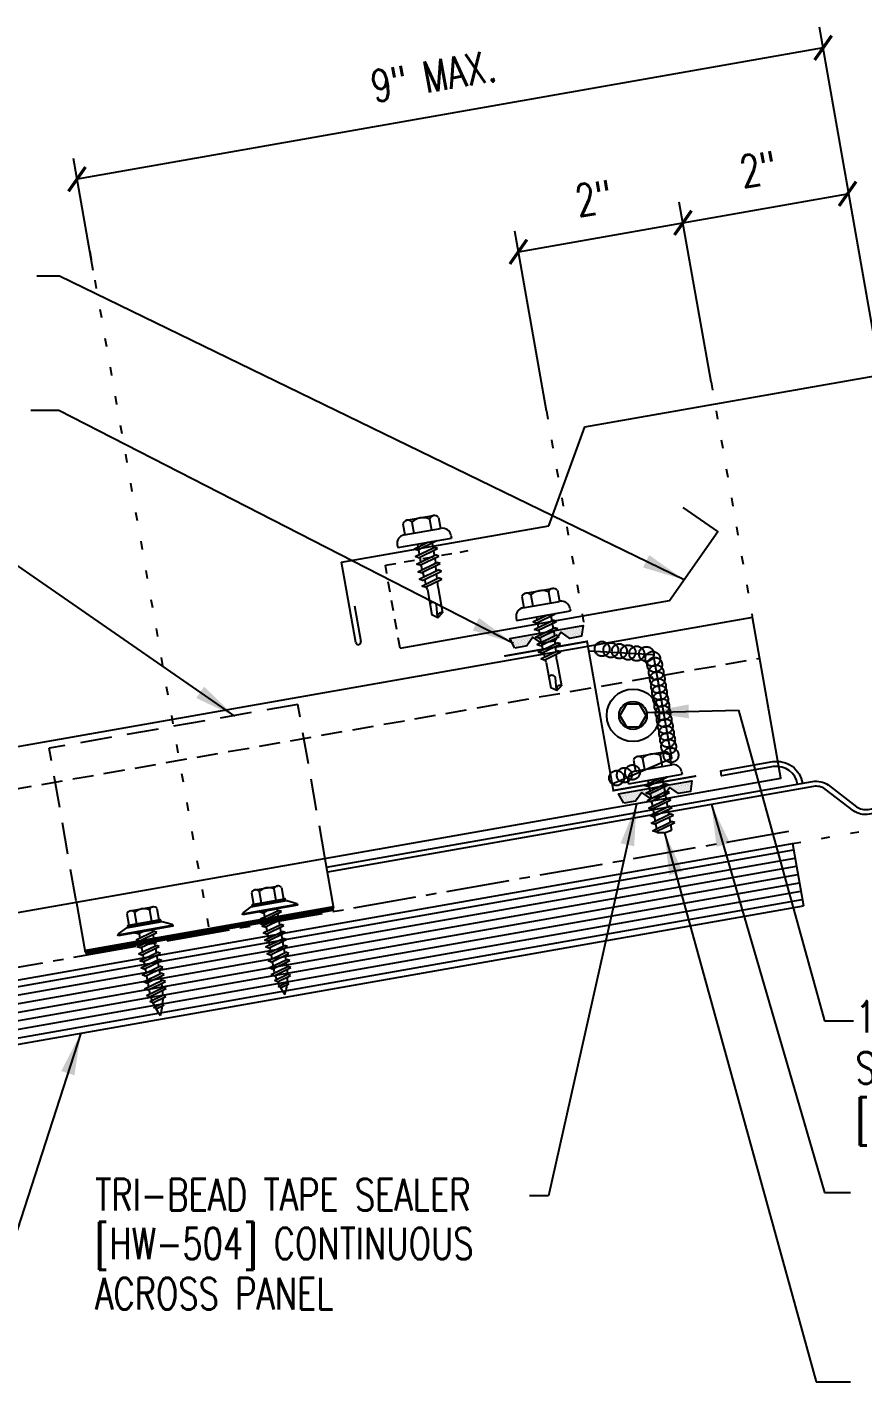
# Model space of a CAD drawing. Header units: inches. Extents: x -2 to 189, y 14 to 99.
# Drawn here: x 9.2 to 19.13, y 16.64 to 32.73 of the extents above; entities that cross this region are included whole.
import ezdxf

# ---------------------------------------------------------------- set-up
doc = ezdxf.new("R2010")
doc.units = ezdxf.units.IN
doc.header["$MEASUREMENT"] = 0
for name, pattern in [('CENTER2', [1.125, 0.75, -0.125, 0.125, -0.125]), ('DASH2', [0.1875, 0.125, -0.0625]), ('DOT', [0.25, 0, -0.25]), ('HIDDEN2', [0.1875, 0.125, -0.0625])]:
    doc.linetypes.add(name, pattern=pattern)
for name, color, linetype in [('BARRIER', 253, 'CENTER2'), ('clip', 5, 'Continuous'), ('CLO', 3, 'Continuous'), ('DIM', 2, 'Continuous'), ('FASTENER', 9, 'Continuous'), ('PANEL', 11, 'Continuous'), ('SEALANT', 253, 'CENTER2'), ('STLA', 12, 'Continuous'), ('TAPE', 8, 'Continuous'), ('TEXT', 2, 'Continuous'), ('TRIM', 6, 'Continuous'), ('wood', 3, 'Continuous')]:
    doc.layers.add(name, color=color, linetype=linetype)
doc.styles.add('TEXT', font='SIMPLEX', dxfattribs={"width": 0.75, "height": 6})
doc.styles.add('TEXT1', font='ROMANS.shx', dxfattribs={"width": 0.75, "height": 0.375})
doc.dimstyles.new('DETAIL$7', dxfattribs={"dimscale": 4, "dimtxt": 6, "dimasz": 0.125, "dimexe": 0.0625, "dimexo": 0.125, "dimgap": 0.0625, "dimtad": 1, "dimdec": 5, "dimzin": 3, "dimdsep": 46, "dimlunit": 4, "dimtxsty": 'TEXT', "dimblk": 'ARCHTICK', "dimcen": 0.0625, "dimclrd": 7, "dimclre": 7, "dimclrt": 2, "dimadec": 0, "dimazin": 0, "dimtfac": 0.666667, "dimtdec": 5, "dimtmove": 0, "dimatfit": 3, "dimfxl": 0, "dimfrac": 2, "dimtolj": 1, "dimtzin": 3, "dimarcsym": 0})

# ---------------------------------------------------------------- blocks, each defined once
blk = doc.blocks.new('*X9')
at = {"color": 0}
for p, q in [((-0.434, 0.135), (-0.434, 0.135)), ((-0.434, 0.123), (-0.434, 0.123)), ((-0.422, 0.141), (-0.422, 0.141)), ((-0.422, 0.129), (-0.422, 0.129)), ((-0.422, 0.117), (-0.422, 0.117)), ((-0.422, 0.105), (-0.422, 0.105)), ((-0.422, 0.094), (-0.422, 0.094)), ((-0.422, 0.082), (-0.422, 0.082)), ((-0.41, 0.135), (-0.41, 0.135)), ((-0.41, 0.123), (-0.41, 0.123)), ((-0.41, 0.111), (-0.41, 0.111)), ((-0.41, 0.1), (-0.41, 0.1)), ((-0.41, 0.088), (-0.41, 0.088)), ((-0.41, 0.076), (-0.41, 0.076)), ((-0.41, 0.064), (-0.41, 0.064)), ((-0.41, 0.053), (-0.41, 0.053)), ((-0.41, 0.041), (-0.41, 0.041)), ((-0.398, 0.141), (-0.398, 0.141)), ((-0.398, 0.129), (-0.398, 0.129)), ((-0.398, 0.117), (-0.398, 0.117)), ((-0.398, 0.105), (-0.398, 0.105)), ((-0.398, 0.094), (-0.398, 0.094)), ((-0.398, 0.082), (-0.398, 0.082)), ((-0.398, 0.07), (-0.398, 0.07)), ((-0.398, 0.059), (-0.398, 0.059)), ((-0.398, 0.047), (-0.398, 0.047)), ((-0.398, 0.035), (-0.398, 0.035)), ((-0.398, 0.023), (-0.398, 0.023)), ((-0.387, 0.135), (-0.387, 0.135)), ((-0.387, 0.123), (-0.387, 0.123)), ((-0.387, 0.111), (-0.387, 0.111)), ((-0.387, 0.1), (-0.387, 0.1)), ((-0.387, 0.088), (-0.387, 0.088)), ((-0.387, 0.076), (-0.387, 0.076)), ((-0.387, 0.064), (-0.387, 0.064)), ((-0.387, 0.053), (-0.387, 0.053)), ((-0.387, 0.041), (-0.387, 0.041)), ((-0.387, 0.029), (-0.387, 0.029)), ((-0.375, 0.141), (-0.375, 0.141)), ((-0.375, 0.129), (-0.375, 0.129)), ((-0.375, 0.117), (-0.375, 0.117)), ((-0.375, 0.105), (-0.375, 0.105)), ((-0.375, 0.094), (-0.375, 0.094)), ((-0.375, 0.082), (-0.375, 0.082)), ((-0.375, 0.07), (-0.375, 0.07)), ((-0.375, 0.059), (-0.375, 0.059)), ((-0.375, 0.047), (-0.375, 0.047)), ((-0.375, 0.035), (-0.375, 0.035)), ((-0.375, 0.023), (-0.375, 0.023)), ((-0.363, 0.135), (-0.363, 0.135)), ((-0.363, 0.123), (-0.363, 0.123)), ((-0.363, 0.111), (-0.363, 0.111)), ((-0.363, 0.1), (-0.363, 0.1)), ((-0.363, 0.088), (-0.363, 0.088)), ((-0.363, 0.076), (-0.363, 0.076)), ((-0.363, 0.064), (-0.363, 0.064)), ((-0.363, 0.053), (-0.363, 0.053)), ((-0.363, 0.041), (-0.363, 0.041)), ((-0.363, 0.029), (-0.363, 0.029)), ((-0.352, 0.141), (-0.352, 0.141)), ((-0.352, 0.129), (-0.352, 0.129)), ((-0.352, 0.117), (-0.352, 0.117)), ((-0.352, 0.105), (-0.352, 0.105)), ((-0.352, 0.094), (-0.352, 0.094)), ((-0.352, 0.082), (-0.352, 0.082)), ((-0.352, 0.07), (-0.352, 0.07)), ((-0.352, 0.059), (-0.352, 0.059)), ((-0.352, 0.047), (-0.352, 0.047)), ((-0.352, 0.035), (-0.352, 0.035)), ((-0.352, 0.023), (-0.352, 0.023)), ((-0.34, 0.135), (-0.34, 0.135)), ((-0.34, 0.123), (-0.34, 0.123)), ((-0.34, 0.111), (-0.34, 0.111)), ((-0.34, 0.1), (-0.34, 0.1)), ((-0.34, 0.088), (-0.34, 0.088)), ((-0.34, 0.076), (-0.34, 0.076)), ((-0.34, 0.064), (-0.34, 0.064)), ((-0.34, 0.053), (-0.34, 0.053)), ((-0.34, 0.041), (-0.34, 0.041)), ((-0.34, 0.029), (-0.34, 0.029)), ((-0.328, 0.141), (-0.328, 0.141)), ((-0.328, 0.129), (-0.328, 0.129)), ((-0.328, 0.117), (-0.328, 0.117)), ((-0.328, 0.105), (-0.328, 0.105)), ((-0.328, 0.094), (-0.328, 0.094)), ((-0.328, 0.082), (-0.328, 0.082)), ((-0.328, 0.07), (-0.328, 0.07)), ((-0.328, 0.059), (-0.328, 0.059)), ((-0.328, 0.047), (-0.328, 0.047)), ((-0.328, 0.035), (-0.328, 0.035)), ((-0.328, 0.023), (-0.328, 0.023)), ((-0.316, 0.135), (-0.316, 0.135)), ((-0.316, 0.123), (-0.316, 0.123)), ((-0.316, 0.111), (-0.316, 0.111)), ((-0.316, 0.1), (-0.316, 0.1)), ((-0.316, 0.088), (-0.316, 0.088)), ((-0.316, 0.076), (-0.316, 0.076)), ((-0.316, 0.064), (-0.316, 0.064)), ((-0.316, 0.053), (-0.316, 0.053)), ((-0.316, 0.041), (-0.316, 0.041)), ((-0.316, 0.029), (-0.316, 0.029)), ((-0.305, 0.141), (-0.305, 0.141)), ((-0.305, 0.129), (-0.305, 0.129)), ((-0.305, 0.117), (-0.305, 0.117)), ((-0.305, 0.105), (-0.305, 0.105)), ((-0.305, 0.094), (-0.305, 0.094)), ((-0.305, 0.082), (-0.305, 0.082)), ((-0.305, 0.07), (-0.305, 0.07)), ((-0.305, 0.059), (-0.305, 0.059)), ((-0.305, 0.047), (-0.305, 0.047)), ((-0.305, 0.035), (-0.305, 0.035)), ((-0.305, 0.023), (-0.305, 0.023)), ((-0.293, 0.135), (-0.293, 0.135)), ((-0.293, 0.123), (-0.293, 0.123)), ((-0.293, 0.111), (-0.293, 0.111)), ((-0.293, 0.1), (-0.293, 0.1)), ((-0.293, 0.088), (-0.293, 0.088)), ((-0.293, 0.076), (-0.293, 0.076)), ((-0.293, 0.064), (-0.293, 0.064)), ((-0.293, 0.053), (-0.293, 0.053)), ((-0.293, 0.041), (-0.293, 0.041)), ((-0.293, 0.029), (-0.293, 0.029)), ((-0.281, 0.141), (-0.281, 0.141)), ((-0.281, 0.129), (-0.281, 0.129)), ((-0.281, 0.117), (-0.281, 0.117)), ((-0.281, 0.105), (-0.281, 0.105)), ((-0.281, 0.094), (-0.281, 0.094)), ((-0.281, 0.082), (-0.281, 0.082)), ((-0.281, 0.07), (-0.281, 0.07)), ((-0.281, 0.059), (-0.281, 0.059)), ((-0.281, 0.047), (-0.281, 0.047)), ((-0.281, 0.035), (-0.281, 0.035)), ((-0.281, 0.023), (-0.281, 0.023)), ((-0.27, 0.135), (-0.27, 0.135)), ((-0.27, 0.123), (-0.27, 0.123)), ((-0.27, 0.111), (-0.27, 0.111)), ((-0.27, 0.1), (-0.27, 0.1)), ((-0.27, 0.088), (-0.27, 0.088)), ((-0.27, 0.076), (-0.27, 0.076)), ((-0.27, 0.064), (-0.27, 0.064)), ((-0.27, 0.053), (-0.27, 0.053)), ((-0.27, 0.041), (-0.27, 0.041)), ((-0.27, 0.029), (-0.27, 0.029)), ((-0.258, 0.141), (-0.258, 0.141)), ((-0.258, 0.129), (-0.258, 0.129)), ((-0.258, 0.117), (-0.258, 0.117)), ((-0.258, 0.105), (-0.258, 0.105)), ((-0.258, 0.094), (-0.258, 0.094)), ((-0.258, 0.082), (-0.258, 0.082)), ((-0.258, 0.07), (-0.258, 0.07)), ((-0.258, 0.059), (-0.258, 0.059)), ((-0.258, 0.047), (-0.258, 0.047)), ((-0.258, 0.035), (-0.258, 0.035)), ((-0.258, 0.023), (-0.258, 0.023)), ((-0.246, 0.135), (-0.246, 0.135)), ((-0.246, 0.123), (-0.246, 0.123)), ((-0.246, 0.111), (-0.246, 0.111)), ((-0.246, 0.1), (-0.246, 0.1)), ((-0.246, 0.088), (-0.246, 0.088)), ((-0.246, 0.076), (-0.246, 0.076)), ((-0.246, 0.064), (-0.246, 0.064)), ((-0.246, 0.053), (-0.246, 0.053)), ((-0.246, 0.041), (-0.246, 0.041)), ((-0.234, 0.141), (-0.234, 0.141)), ((-0.234, 0.129), (-0.234, 0.129)), ((-0.234, 0.117), (-0.234, 0.117)), ((-0.234, 0.105), (-0.234, 0.105)), ((-0.234, 0.094), (-0.234, 0.094)), ((-0.234, 0.082), (-0.234, 0.082)), ((-0.234, 0.07), (-0.234, 0.07)), ((-0.234, 0.059), (-0.234, 0.059)), ((-0.234, 0.047), (-0.234, 0.047)), ((-0.223, 0.135), (-0.223, 0.135)), ((-0.223, 0.123), (-0.223, 0.123)), ((-0.223, 0.111), (-0.223, 0.111)), ((-0.223, 0.1), (-0.223, 0.1)), ((-0.223, 0.088), (-0.223, 0.088)), ((-0.223, 0.076), (-0.223, 0.076)), ((-0.223, 0.064), (-0.223, 0.064)), ((-0.211, 0.141), (-0.211, 0.141)), ((-0.211, 0.129), (-0.211, 0.129)), ((-0.211, 0.117), (-0.211, 0.117)), ((-0.211, 0.105), (-0.211, 0.105)), ((-0.211, 0.094), (-0.211, 0.094)), ((-0.211, 0.082), (-0.211, 0.082)), ((-0.211, 0.07), (-0.211, 0.07)), ((-0.199, 0.135), (-0.199, 0.135)), ((-0.199, 0.123), (-0.199, 0.123)), ((-0.199, 0.111), (-0.199, 0.111)), ((-0.199, 0.1), (-0.199, 0.1)), ((-0.199, 0.088), (-0.199, 0.088)), ((-0.188, 0.141), (-0.188, 0.141)), ((-0.188, 0.129), (-0.188, 0.129)), ((-0.188, 0.117), (-0.188, 0.117)), ((-0.188, 0.105), (-0.188, 0.105)), ((-0.188, 0.094), (-0.188, 0.094)), ((-0.176, 0.135), (-0.176, 0.135)), ((-0.176, 0.123), (-0.176, 0.123)), ((-0.176, 0.111), (-0.176, 0.111)), ((-0.164, 0.141), (-0.164, 0.141)), ((-0.164, 0.129), (-0.164, 0.129)), ((-0.164, 0.117), (-0.164, 0.117)), ((-0.164, 0.105), (-0.164, 0.105)), ((-0.152, 0.135), (-0.152, 0.135)), ((-0.152, 0.123), (-0.152, 0.123)), ((-0.152, 0.111), (-0.152, 0.111)), ((-0.152, 0.1), (-0.152, 0.1)), ((-0.141, 0.141), (-0.141, 0.141)), ((-0.141, 0.129), (-0.141, 0.129)), ((-0.141, 0.117), (-0.141, 0.117)), ((-0.141, 0.105), (-0.141, 0.105)), ((-0.141, 0.094), (-0.141, 0.094)), ((-0.141, 0.082), (-0.141, 0.082)), ((-0.129, 0.135), (-0.129, 0.135)), ((-0.129, 0.123), (-0.129, 0.123)), ((-0.129, 0.111), (-0.129, 0.111)), ((-0.129, 0.1), (-0.129, 0.1)), ((-0.129, 0.088), (-0.129, 0.088)), ((-0.129, 0.076), (-0.129, 0.076)), ((-0.117, 0.141), (-0.117, 0.141)), ((-0.117, 0.129), (-0.117, 0.129)), ((-0.117, 0.117), (-0.117, 0.117)), ((-0.117, 0.105), (-0.117, 0.105)), ((-0.117, 0.094), (-0.117, 0.094)), ((-0.117, 0.082), (-0.117, 0.082)), ((-0.117, 0.07), (-0.117, 0.07)), ((-0.117, 0.059), (-0.117, 0.059)), ((-0.105, 0.135), (-0.105, 0.135)), ((-0.105, 0.123), (-0.105, 0.123)), ((-0.105, 0.111), (-0.105, 0.111)), ((-0.105, 0.1), (-0.105, 0.1)), ((-0.105, 0.088), (-0.105, 0.088)), ((-0.105, 0.076), (-0.105, 0.076)), ((-0.105, 0.064), (-0.105, 0.064)), ((-0.105, 0.053), (-0.105, 0.053)), ((-0.094, 0.141), (-0.094, 0.141)), ((-0.094, 0.129), (-0.094, 0.129)), ((-0.094, 0.117), (-0.094, 0.117)), ((-0.094, 0.105), (-0.094, 0.105)), ((-0.094, 0.094), (-0.094, 0.094)), ((-0.094, 0.082), (-0.094, 0.082)), ((-0.094, 0.07), (-0.094, 0.07)), ((-0.094, 0.059), (-0.094, 0.059)), ((-0.094, 0.047), (-0.094, 0.047)), ((-0.094, 0.035), (-0.094, 0.035)), ((-0.082, 0.135), (-0.082, 0.135)), ((-0.082, 0.123), (-0.082, 0.123)), ((-0.082, 0.111), (-0.082, 0.111)), ((-0.082, 0.1), (-0.082, 0.1)), ((-0.082, 0.088), (-0.082, 0.088)), ((-0.082, 0.076), (-0.082, 0.076)), ((-0.082, 0.064), (-0.082, 0.064)), ((-0.082, 0.053), (-0.082, 0.053)), ((-0.082, 0.041), (-0.082, 0.041)), ((-0.082, 0.029), (-0.082, 0.029)), ((-0.07, 0.141), (-0.07, 0.141)), ((-0.07, 0.129), (-0.07, 0.129)), ((-0.07, 0.117), (-0.07, 0.117)), ((-0.07, 0.105), (-0.07, 0.105)), ((-0.07, 0.094), (-0.07, 0.094)), ((-0.07, 0.082), (-0.07, 0.082)), ((-0.07, 0.07), (-0.07, 0.07)), ((-0.07, 0.059), (-0.07, 0.059)), ((-0.07, 0.047), (-0.07, 0.047)), ((-0.07, 0.035), (-0.07, 0.035)), ((-0.07, 0.023), (-0.07, 0.023)), ((-0.059, 0.135), (-0.059, 0.135)), ((-0.059, 0.123), (-0.059, 0.123)), ((-0.059, 0.111), (-0.059, 0.111)), ((-0.059, 0.1), (-0.059, 0.1)), ((-0.059, 0.088), (-0.059, 0.088)), ((-0.059, 0.076), (-0.059, 0.076)), ((-0.059, 0.064), (-0.059, 0.064)), ((-0.059, 0.053), (-0.059, 0.053)), ((-0.059, 0.041), (-0.059, 0.041)), ((-0.059, 0.029), (-0.059, 0.029)), ((-0.047, 0.141), (-0.047, 0.141)), ((-0.047, 0.129), (-0.047, 0.129)), ((-0.047, 0.117), (-0.047, 0.117)), ((-0.047, 0.105), (-0.047, 0.105)), ((-0.047, 0.094), (-0.047, 0.094)), ((-0.047, 0.082), (-0.047, 0.082)), ((-0.047, 0.07), (-0.047, 0.07)), ((-0.047, 0.059), (-0.047, 0.059)), ((-0.047, 0.047), (-0.047, 0.047)), ((-0.047, 0.035), (-0.047, 0.035)), ((-0.047, 0.023), (-0.047, 0.023)), ((-0.035, 0.135), (-0.035, 0.135)), ((-0.035, 0.123), (-0.035, 0.123)), ((-0.035, 0.111), (-0.035, 0.111)), ((-0.035, 0.1), (-0.035, 0.1)), ((-0.035, 0.088), (-0.035, 0.088)), ((-0.035, 0.076), (-0.035, 0.076)), ((-0.035, 0.064), (-0.035, 0.064)), ((-0.035, 0.053), (-0.035, 0.053)), ((-0.035, 0.041), (-0.035, 0.041)), ((-0.035, 0.029), (-0.035, 0.029)), ((-0.023, 0.141), (-0.023, 0.141)), ((-0.023, 0.129), (-0.023, 0.129)), ((-0.023, 0.117), (-0.023, 0.117)), ((-0.023, 0.105), (-0.023, 0.105)), ((-0.023, 0.094), (-0.023, 0.094)), ((-0.023, 0.082), (-0.023, 0.082)), ((-0.023, 0.07), (-0.023, 0.07)), ((-0.023, 0.059), (-0.023, 0.059)), ((-0.023, 0.047), (-0.023, 0.047)), ((-0.023, 0.035), (-0.023, 0.035)), ((-0.023, 0.023), (-0.023, 0.023)), ((-0.012, 0.135), (-0.012, 0.135)), ((-0.012, 0.123), (-0.012, 0.123)), ((-0.012, 0.111), (-0.012, 0.111)), ((-0.012, 0.1), (-0.012, 0.1)), ((-0.012, 0.088), (-0.012, 0.088)), ((-0.012, 0.076), (-0.012, 0.076)), ((-0.012, 0.064), (-0.012, 0.064)), ((-0.012, 0.053), (-0.012, 0.053)), ((-0.012, 0.041), (-0.012, 0.041)), ((-0.012, 0.029), (-0.012, 0.029)), ((0, 0.141), (0, 0.141)), ((0, 0.129), (0, 0.129)), ((0, 0.117), (0, 0.117)), ((0, 0.105), (0, 0.105)), ((0, 0.094), (0, 0.094)), ((0, 0.082), (0, 0.082)), ((0, 0.07), (0, 0.07)), ((0, 0.059), (0, 0.059)), ((0, 0.047), (0, 0.047)), ((0, 0.035), (0, 0.035)), ((0, 0.023), (0, 0.023)), ((0.012, 0.135), (0.012, 0.135)), ((0.012, 0.123), (0.012, 0.123)), ((0.012, 0.111), (0.012, 0.111)), ((0.012, 0.1), (0.012, 0.1)), ((0.012, 0.088), (0.012, 0.088)), ((0.012, 0.076), (0.012, 0.076)), ((0.012, 0.064), (0.012, 0.064)), ((0.012, 0.053), (0.012, 0.053)), ((0.012, 0.041), (0.012, 0.041)), ((0.012, 0.029), (0.012, 0.029)), ((0.023, 0.141), (0.023, 0.141)), ((0.023, 0.129), (0.023, 0.129)), ((0.023, 0.117), (0.023, 0.117)), ((0.023, 0.105), (0.023, 0.105)), ((0.023, 0.094), (0.023, 0.094)), ((0.023, 0.082), (0.023, 0.082)), ((0.023, 0.07), (0.023, 0.07)), ((0.023, 0.059), (0.023, 0.059)), ((0.023, 0.047), (0.023, 0.047)), ((0.023, 0.035), (0.023, 0.035)), ((0.023, 0.023), (0.023, 0.023)), ((0.035, 0.135), (0.035, 0.135)), ((0.035, 0.123), (0.035, 0.123)), ((0.035, 0.111), (0.035, 0.111)), ((0.035, 0.1), (0.035, 0.1)), ((0.035, 0.088), (0.035, 0.088)), ((0.035, 0.076), (0.035, 0.076)), ((0.035, 0.064), (0.035, 0.064)), ((0.035, 0.053), (0.035, 0.053)), ((0.035, 0.041), (0.035, 0.041)), ((0.035, 0.029), (0.035, 0.029)), ((0.047, 0.141), (0.047, 0.141)), ((0.047, 0.129), (0.047, 0.129)), ((0.047, 0.117), (0.047, 0.117)), ((0.047, 0.105), (0.047, 0.105)), ((0.047, 0.094), (0.047, 0.094)), ((0.047, 0.082), (0.047, 0.082)), ((0.047, 0.07), (0.047, 0.07)), ((0.047, 0.059), (0.047, 0.059)), ((0.047, 0.047), (0.047, 0.047)), ((0.047, 0.035), (0.047, 0.035)), ((0.047, 0.023), (0.047, 0.023)), ((0.059, 0.135), (0.059, 0.135)), ((0.059, 0.123), (0.059, 0.123)), ((0.059, 0.111), (0.059, 0.111)), ((0.059, 0.1), (0.059, 0.1)), ((0.059, 0.088), (0.059, 0.088)), ((0.059, 0.076), (0.059, 0.076)), ((0.059, 0.064), (0.059, 0.064)), ((0.059, 0.053), (0.059, 0.053)), ((0.059, 0.041), (0.059, 0.041)), ((0.059, 0.029), (0.059, 0.029)), ((0.07, 0.141), (0.07, 0.141)), ((0.07, 0.129), (0.07, 0.129)), ((0.07, 0.117), (0.07, 0.117)), ((0.07, 0.105), (0.07, 0.105)), ((0.07, 0.094), (0.07, 0.094)), ((0.07, 0.082), (0.07, 0.082)), ((0.07, 0.07), (0.07, 0.07)), ((0.07, 0.059), (0.07, 0.059)), ((0.07, 0.047), (0.07, 0.047)), ((0.07, 0.035), (0.07, 0.035)), ((0.07, 0.023), (0.07, 0.023)), ((0.082, 0.135), (0.082, 0.135)), ((0.082, 0.123), (0.082, 0.123)), ((0.082, 0.111), (0.082, 0.111)), ((0.082, 0.1), (0.082, 0.1)), ((0.082, 0.088), (0.082, 0.088)), ((0.082, 0.076), (0.082, 0.076)), ((0.082, 0.064), (0.082, 0.064)), ((0.082, 0.053), (0.082, 0.053)), ((0.082, 0.041), (0.082, 0.041)), ((0.082, 0.029), (0.082, 0.029)), ((0.094, 0.141), (0.094, 0.141)), ((0.094, 0.129), (0.094, 0.129)), ((0.094, 0.117), (0.094, 0.117)), ((0.094, 0.105), (0.094, 0.105)), ((0.094, 0.094), (0.094, 0.094)), ((0.094, 0.082), (0.094, 0.082)), ((0.094, 0.07), (0.094, 0.07)), ((0.094, 0.059), (0.094, 0.059)), ((0.094, 0.047), (0.094, 0.047)), ((0.094, 0.035), (0.094, 0.035)), ((0.105, 0.135), (0.105, 0.135)), ((0.105, 0.123), (0.105, 0.123)), ((0.105, 0.111), (0.105, 0.111)), ((0.105, 0.1), (0.105, 0.1)), ((0.105, 0.088), (0.105, 0.088)), ((0.105, 0.076), (0.105, 0.076)), ((0.105, 0.064), (0.105, 0.064)), ((0.105, 0.053), (0.105, 0.053)), ((0.117, 0.141), (0.117, 0.141)), ((0.117, 0.129), (0.117, 0.129)), ((0.117, 0.117), (0.117, 0.117)), ((0.117, 0.105), (0.117, 0.105)), ((0.117, 0.094), (0.117, 0.094)), ((0.117, 0.082), (0.117, 0.082)), ((0.117, 0.07), (0.117, 0.07)), ((0.117, 0.059), (0.117, 0.059)), ((0.129, 0.135), (0.129, 0.135)), ((0.129, 0.123), (0.129, 0.123)), ((0.129, 0.111), (0.129, 0.111)), ((0.129, 0.1), (0.129, 0.1)), ((0.129, 0.088), (0.129, 0.088)), ((0.129, 0.076), (0.129, 0.076)), ((0.141, 0.141), (0.141, 0.141)), ((0.141, 0.129), (0.141, 0.129)), ((0.141, 0.117), (0.141, 0.117)), ((0.141, 0.105), (0.141, 0.105)), ((0.141, 0.094), (0.141, 0.094)), ((0.141, 0.082), (0.141, 0.082)), ((0.152, 0.135), (0.152, 0.135)), ((0.152, 0.123), (0.152, 0.123)), ((0.152, 0.111), (0.152, 0.111)), ((0.152, 0.1), (0.152, 0.1)), ((0.164, 0.141), (0.164, 0.141)), ((0.164, 0.129), (0.164, 0.129)), ((0.164, 0.117), (0.164, 0.117)), ((0.164, 0.105), (0.164, 0.105)), ((0.176, 0.135), (0.176, 0.135)), ((0.176, 0.123), (0.176, 0.123)), ((0.176, 0.111), (0.176, 0.111)), ((0.188, 0.141), (0.188, 0.141)), ((0.188, 0.129), (0.188, 0.129)), ((0.188, 0.117), (0.188, 0.117)), ((0.188, 0.105), (0.188, 0.105)), ((0.188, 0.094), (0.188, 0.094)), ((0.199, 0.135), (0.199, 0.135)), ((0.199, 0.123), (0.199, 0.123)), ((0.199, 0.111), (0.199, 0.111)), ((0.199, 0.1), (0.199, 0.1)), ((0.199, 0.088), (0.199, 0.088)), ((0.211, 0.141), (0.211, 0.141)), ((0.211, 0.129), (0.211, 0.129)), ((0.211, 0.117), (0.211, 0.117)), ((0.211, 0.105), (0.211, 0.105)), ((0.211, 0.094), (0.211, 0.094)), ((0.211, 0.082), (0.211, 0.082)), ((0.211, 0.07), (0.211, 0.07)), ((0.223, 0.135), (0.223, 0.135)), ((0.223, 0.123), (0.223, 0.123)), ((0.223, 0.111), (0.223, 0.111)), ((0.223, 0.1), (0.223, 0.1)), ((0.223, 0.088), (0.223, 0.088)), ((0.223, 0.076), (0.223, 0.076)), ((0.223, 0.064), (0.223, 0.064)), ((0.234, 0.141), (0.234, 0.141)), ((0.234, 0.129), (0.234, 0.129)), ((0.234, 0.117), (0.234, 0.117)), ((0.234, 0.105), (0.234, 0.105)), ((0.234, 0.094), (0.234, 0.094)), ((0.234, 0.082), (0.234, 0.082)), ((0.234, 0.07), (0.234, 0.07)), ((0.234, 0.059), (0.234, 0.059)), ((0.234, 0.047), (0.234, 0.047)), ((0.246, 0.135), (0.246, 0.135)), ((0.246, 0.123), (0.246, 0.123)), ((0.246, 0.111), (0.246, 0.111)), ((0.246, 0.1), (0.246, 0.1)), ((0.246, 0.088), (0.246, 0.088)), ((0.246, 0.076), (0.246, 0.076)), ((0.246, 0.064), (0.246, 0.064)), ((0.246, 0.053), (0.246, 0.053)), ((0.246, 0.041), (0.246, 0.041)), ((0.258, 0.141), (0.258, 0.141)), ((0.258, 0.129), (0.258, 0.129)), ((0.258, 0.117), (0.258, 0.117)), ((0.258, 0.105), (0.258, 0.105)), ((0.258, 0.094), (0.258, 0.094)), ((0.258, 0.082), (0.258, 0.082)), ((0.258, 0.07), (0.258, 0.07)), ((0.258, 0.059), (0.258, 0.059)), ((0.258, 0.047), (0.258, 0.047)), ((0.258, 0.035), (0.258, 0.035)), ((0.258, 0.023), (0.258, 0.023)), ((0.27, 0.135), (0.27, 0.135)), ((0.27, 0.123), (0.27, 0.123)), ((0.27, 0.111), (0.27, 0.111)), ((0.27, 0.1), (0.27, 0.1)), ((0.27, 0.088), (0.27, 0.088)), ((0.27, 0.076), (0.27, 0.076)), ((0.27, 0.064), (0.27, 0.064)), ((0.27, 0.053), (0.27, 0.053)), ((0.27, 0.041), (0.27, 0.041)), ((0.27, 0.029), (0.27, 0.029)), ((0.281, 0.141), (0.281, 0.141)), ((0.281, 0.129), (0.281, 0.129)), ((0.281, 0.117), (0.281, 0.117)), ((0.281, 0.105), (0.281, 0.105)), ((0.281, 0.094), (0.281, 0.094)), ((0.281, 0.082), (0.281, 0.082)), ((0.281, 0.07), (0.281, 0.07)), ((0.281, 0.059), (0.281, 0.059)), ((0.281, 0.047), (0.281, 0.047)), ((0.281, 0.035), (0.281, 0.035)), ((0.281, 0.023), (0.281, 0.023)), ((0.293, 0.135), (0.293, 0.135)), ((0.293, 0.123), (0.293, 0.123)), ((0.293, 0.111), (0.293, 0.111)), ((0.293, 0.1), (0.293, 0.1)), ((0.293, 0.088), (0.293, 0.088)), ((0.293, 0.076), (0.293, 0.076)), ((0.293, 0.064), (0.293, 0.064)), ((0.293, 0.053), (0.293, 0.053)), ((0.293, 0.041), (0.293, 0.041)), ((0.293, 0.029), (0.293, 0.029)), ((0.305, 0.141), (0.305, 0.141)), ((0.305, 0.129), (0.305, 0.129)), ((0.305, 0.117), (0.305, 0.117)), ((0.305, 0.105), (0.305, 0.105)), ((0.305, 0.094), (0.305, 0.094)), ((0.305, 0.082), (0.305, 0.082)), ((0.305, 0.07), (0.305, 0.07)), ((0.305, 0.059), (0.305, 0.059)), ((0.305, 0.047), (0.305, 0.047)), ((0.305, 0.035), (0.305, 0.035)), ((0.305, 0.023), (0.305, 0.023)), ((0.316, 0.135), (0.316, 0.135)), ((0.316, 0.123), (0.316, 0.123)), ((0.316, 0.111), (0.316, 0.111)), ((0.316, 0.1), (0.316, 0.1)), ((0.316, 0.088), (0.316, 0.088)), ((0.316, 0.076), (0.316, 0.076)), ((0.316, 0.064), (0.316, 0.064)), ((0.316, 0.053), (0.316, 0.053)), ((0.316, 0.041), (0.316, 0.041)), ((0.316, 0.029), (0.316, 0.029)), ((0.328, 0.141), (0.328, 0.141)), ((0.328, 0.129), (0.328, 0.129)), ((0.328, 0.117), (0.328, 0.117)), ((0.328, 0.105), (0.328, 0.105)), ((0.328, 0.094), (0.328, 0.094)), ((0.328, 0.082), (0.328, 0.082)), ((0.328, 0.07), (0.328, 0.07)), ((0.328, 0.059), (0.328, 0.059)), ((0.328, 0.047), (0.328, 0.047)), ((0.328, 0.035), (0.328, 0.035)), ((0.328, 0.023), (0.328, 0.023)), ((0.34, 0.135), (0.34, 0.135)), ((0.34, 0.123), (0.34, 0.123)), ((0.34, 0.111), (0.34, 0.111)), ((0.34, 0.1), (0.34, 0.1)), ((0.34, 0.088), (0.34, 0.088)), ((0.34, 0.076), (0.34, 0.076)), ((0.34, 0.064), (0.34, 0.064)), ((0.34, 0.053), (0.34, 0.053)), ((0.34, 0.041), (0.34, 0.041)), ((0.34, 0.029), (0.34, 0.029)), ((0.352, 0.141), (0.352, 0.141)), ((0.352, 0.129), (0.352, 0.129)), ((0.352, 0.117), (0.352, 0.117)), ((0.352, 0.105), (0.352, 0.105)), ((0.352, 0.094), (0.352, 0.094)), ((0.352, 0.082), (0.352, 0.082)), ((0.352, 0.07), (0.352, 0.07)), ((0.352, 0.059), (0.352, 0.059)), ((0.352, 0.047), (0.352, 0.047)), ((0.352, 0.035), (0.352, 0.035)), ((0.352, 0.023), (0.352, 0.023)), ((0.363, 0.135), (0.363, 0.135)), ((0.363, 0.123), (0.363, 0.123)), ((0.363, 0.111), (0.363, 0.111)), ((0.363, 0.1), (0.363, 0.1)), ((0.363, 0.088), (0.363, 0.088)), ((0.363, 0.076), (0.363, 0.076)), ((0.363, 0.064), (0.363, 0.064)), ((0.363, 0.053), (0.363, 0.053)), ((0.363, 0.041), (0.363, 0.041)), ((0.363, 0.029), (0.363, 0.029)), ((0.375, 0.141), (0.375, 0.141)), ((0.375, 0.129), (0.375, 0.129)), ((0.375, 0.117), (0.375, 0.117)), ((0.375, 0.105), (0.375, 0.105)), ((0.375, 0.094), (0.375, 0.094)), ((0.375, 0.082), (0.375, 0.082)), ((0.375, 0.07), (0.375, 0.07)), ((0.375, 0.059), (0.375, 0.059)), ((0.375, 0.047), (0.375, 0.047)), ((0.375, 0.035), (0.375, 0.035)), ((0.375, 0.023), (0.375, 0.023)), ((0.387, 0.135), (0.387, 0.135)), ((0.387, 0.123), (0.387, 0.123)), ((0.387, 0.111), (0.387, 0.111)), ((0.387, 0.1), (0.387, 0.1)), ((0.387, 0.088), (0.387, 0.088)), ((0.387, 0.076), (0.387, 0.076)), ((0.387, 0.064), (0.387, 0.064)), ((0.387, 0.053), (0.387, 0.053)), ((0.387, 0.041), (0.387, 0.041)), ((0.387, 0.029), (0.387, 0.029)), ((0.398, 0.141), (0.398, 0.141)), ((0.398, 0.129), (0.398, 0.129)), ((0.398, 0.117), (0.398, 0.117)), ((0.398, 0.105), (0.398, 0.105)), ((0.398, 0.094), (0.398, 0.094)), ((0.398, 0.082), (0.398, 0.082)), ((0.398, 0.07), (0.398, 0.07)), ((0.398, 0.059), (0.398, 0.059)), ((0.398, 0.047), (0.398, 0.047)), ((0.398, 0.035), (0.398, 0.035)), ((0.398, 0.023), (0.398, 0.023)), ((0.41, 0.135), (0.41, 0.135)), ((0.41, 0.123), (0.41, 0.123)), ((0.41, 0.111), (0.41, 0.111)), ((0.41, 0.1), (0.41, 0.1)), ((0.41, 0.088), (0.41, 0.088)), ((0.41, 0.076), (0.41, 0.076)), ((0.41, 0.064), (0.41, 0.064)), ((0.41, 0.053), (0.41, 0.053)), ((0.41, 0.041), (0.41, 0.041)), ((0.422, 0.141), (0.422, 0.141)), ((0.422, 0.129), (0.422, 0.129)), ((0.422, 0.117), (0.422, 0.117)), ((0.422, 0.105), (0.422, 0.105)), ((0.422, 0.094), (0.422, 0.094)), ((0.422, 0.082), (0.422, 0.082)), ((0.434, 0.135), (0.434, 0.135)), ((0.434, 0.123), (0.434, 0.123))]:
    blk.add_line(p, q, dxfattribs=at)
blk = doc.blocks.new('MB_DBTAP')
at = {"layer": 'TAPE', "color": 9}
blk.add_lwpolyline([(-0.403, 0.018), (-0.442, 0.141), (0.442, 0.141), (0.403, 0.018), (0.26, 0.018), (0.17, 0.109), (0.079, 0.018), (0, 0.018), (-0.079, 0.018), (-0.17, 0.109), (-0.26, 0.018)], close=True, dxfattribs=at)
at = {"layer": 'TAPE', "color": 251}
blk.add_blockref('*X9', (0, 0), dxfattribs=at)
blk = doc.blocks.new('MB_DW4')
at = {"layer": 'FASTENER'}
for p, q in [((-0.163, 0.337), (0.159, 0.337)), ((-0.226, 0.171), (0.214, 0.171)), ((-0.217, 0.305), (-0.217, 0.171)), ((-0.108, 0.305), (-0.108, 0.171)), ((0.105, 0.305), (0.105, 0.171)), ((0.214, 0.305), (0.214, 0.171)), ((-0.326, 0.071), (-0.326, 0.037)), ((-0.326, 0.037), (0.322, 0.037)), ((-0.141, -0.014), (0.037, 0.037)), ((-0.105, -0.034), (0.137, 0.035)), ((-0.088, 0.037), (-0.088, 0.001)), ((-0.088, 0.037), (0.085, 0.037)), ((0.085, 0.037), (0.134, 0.037)), ((0.085, 0.02), (0.085, -0.041)), ((0.137, 0.035), (0.134, 0.037)), ((0.322, 0.071), (0.322, 0.037)), ((-0.105, -0.034), (-0.141, -0.014)), ((-0.141, -0.105), (0.102, -0.036)), ((-0.105, -0.125), (-0.141, -0.105)), ((-0.141, -0.196), (0.102, -0.127)), ((-0.105, -0.125), (0.137, -0.056)), ((-0.105, -0.216), (0.137, -0.147)), ((-0.088, -0.029), (-0.088, -0.09)), ((-0.088, -0.12), (-0.088, -0.181)), ((0.085, -0.071), (0.085, -0.131)), ((0.137, -0.056), (0.102, -0.036)), ((0.137, -0.147), (0.102, -0.127)), ((-0.105, -0.216), (-0.141, -0.196)), ((-0.141, -0.287), (0.102, -0.217)), ((-0.105, -0.307), (-0.141, -0.287)), ((-0.141, -0.378), (0.102, -0.308)), ((-0.105, -0.307), (0.137, -0.238)), ((-0.084, -0.27), (-0.088, -0.211)), ((-0.078, -0.36), (-0.082, -0.3)), ((0.077, -0.315), (0.082, -0.253)), ((0.084, -0.223), (0.085, -0.211)), ((0.085, -0.162), (0.085, -0.211)), ((0.137, -0.238), (0.102, -0.217)), ((0.137, -0.328), (0.102, -0.308)), ((-0.105, -0.398), (-0.141, -0.378)), ((-0.122, -0.463), (0.089, -0.403)), ((-0.086, -0.483), (-0.122, -0.463)), ((-0.105, -0.398), (0.137, -0.328)), ((-0.086, -0.483), (0.124, -0.423)), ((-0.071, -0.449), (-0.075, -0.389)), ((-0.066, -0.516), (-0.069, -0.478)), ((0.063, -0.515), (0.068, -0.439)), ((0.071, -0.408), (0.075, -0.346)), ((0.124, -0.423), (0.089, -0.403)), ((-0.066, -0.516), (-0.066, -0.82)), ((0.063, -0.516), (0.063, -0.82)), ((-0.003, -0.854), (0.009, -0.714)), ((-0.002, -0.866), (-0.066, -0.82)), ((-0.002, -0.866), (0.063, -0.82))]:
    blk.add_line(p, q, dxfattribs=at)
for centre, radius, start, end in [((-0.163, 0.274), 0.0628, 29.8754, 150.1246), ((-0.002, 0.141), 0.196, 56.9974, 123.0026), ((0.159, 0.274), 0.0628, 29.8754, 150.1246), ((-0.226, 0.071), 0.1, 90, 180), ((0.222, 0.071), 0.1, 0, 90), ((0.073, -0.516), 0.01, 175.9484, 180), ((-0.036, -0.723), 0.0461, 11.1445, 130.906), ((0.039, -0.855), 0.0422, 55.4585, 194.8454)]:
    blk.add_arc(centre, radius, start, end, dxfattribs=at)
blk = doc.blocks.new('MB_516W')
blk.add_lwpolyline([(-0.078, 0.135), (-0.156, 0), (-0.078, -0.135), (0.078, -0.135), (0.156, 0), (0.078, 0.135)], close=True)
for radius in [0.312, 0.166]:
    blk.add_circle((0, 0), radius)
blk = doc.blocks.new('A$C23AA14D5')
at = {"layer": 'CLO', "const_width": 0.0239}
blk.add_lwpolyline([(2.284, 0.187), (1.299, 0.014), (0.987, 1.785), (0.002, 1.611)], dxfattribs=at)
at = {"layer": 'CLO'}
blk.add_lwpolyline([(1.285, 0.094), (1.993, 0.397), (1.776, 1.628), (1.007, 1.67)], dxfattribs=at)
blk = doc.blocks.new('fz46')
at = {"layer": 'FASTENER'}
for p, q in [((-0.223, 0.285), (-0.223, 0.151)), ((-0.168, 0.317), (0.154, 0.317)), ((-0.114, 0.285), (-0.114, 0.151)), ((0.099, 0.285), (0.099, 0.151)), ((0.208, 0.285), (0.208, 0.151)), ((-0.331, 0.051), (-0.331, 0.017)), ((-0.331, 0.017), (0.317, 0.017)), ((-0.231, 0.151), (0.217, 0.151)), ((-0.147, -0.036), (0.039, 0.017)), ((-0.111, -0.056), (0.132, 0.014)), ((-0.094, 0.017), (-0.094, -0.021)), ((-0.094, 0.017), (0.079, 0.017)), ((0.079, 0.017), (0.125, 0.017)), ((0.132, 0.014), (0.125, 0.017)), ((0.317, 0.051), (0.317, 0.017)), ((-0.111, -0.056), (-0.147, -0.036)), ((-0.147, -0.127), (0.096, -0.057)), ((-0.111, -0.147), (-0.147, -0.127)), ((-0.147, -0.218), (0.096, -0.148)), ((-0.111, -0.147), (0.132, -0.077)), ((-0.094, -0.051), (-0.094, -0.111)), ((-0.094, -0.142), (-0.094, -0.202)), ((0.079, -0.002), (0.079, -0.062)), ((0.079, -0.093), (0.079, -0.153)), ((0.132, -0.077), (0.096, -0.057)), ((0.132, -0.168), (0.096, -0.148)), ((-0.111, -0.238), (-0.147, -0.218)), ((-0.147, -0.308), (0.096, -0.239)), ((-0.111, -0.328), (-0.147, -0.308)), ((-0.111, -0.238), (0.132, -0.168)), ((-0.111, -0.328), (0.132, -0.259)), ((-0.094, -0.233), (-0.094, -0.293)), ((0.079, -0.183), (0.079, -0.244)), ((0.079, -0.274), (0.079, -0.335)), ((0.132, -0.259), (0.096, -0.239)), ((-0.147, -0.399), (0.096, -0.33)), ((-0.111, -0.419), (-0.147, -0.399)), ((-0.147, -0.49), (0.096, -0.421)), ((-0.111, -0.419), (0.132, -0.35)), ((-0.111, -0.51), (0.132, -0.441)), ((-0.094, -0.324), (-0.094, -0.384)), ((-0.094, -0.414), (-0.094, -0.475)), ((0.079, -0.365), (0.079, -0.426)), ((0.079, -0.456), (0.079, -0.517)), ((0.132, -0.35), (0.096, -0.33)), ((0.132, -0.441), (0.096, -0.421)), ((-0.111, -0.51), (-0.147, -0.49)), ((-0.147, -0.581), (0.096, -0.512)), ((-0.111, -0.601), (-0.147, -0.581)), ((-0.111, -0.601), (0.132, -0.532)), ((-0.094, -0.505), (-0.094, -0.566)), ((-0.094, -0.596), (-0.094, -0.616)), ((-0.007, -0.63), (-0.094, -0.616)), ((-0.007, -0.63), (0.079, -0.616)), ((0.079, -0.547), (0.079, -0.616)), ((0.132, -0.532), (0.096, -0.512))]:
    blk.add_line(p, q, dxfattribs=at)
for centre, radius, start, end in [((-0.168, 0.254), 0.0628, 29.8759, 150.125), ((-0.007, 0.121), 0.196, 56.9979, 123.003), ((0.154, 0.254), 0.0628, 29.8759, 150.125), ((-0.231, 0.051), 0.1, 90.0005, 180.0005), ((0.217, 0.051), 0.1, 0.0005, 90.0005)]:
    blk.add_arc(centre, radius, start, end, dxfattribs=at)
blk = doc.blocks.new('_ArchTick')
at = {"color": 0, "linetype": 'ByBlock', "const_width": 0.15}
blk.add_lwpolyline([(-0.5, -0.5), (0.5, 0.5)], dxfattribs=at)
blk = doc.blocks.new('st10')
at = {"layer": 'FASTENER'}
for p, q in [((-0.181, 0.276), (-0.181, 0.137)), ((-0.135, 0.302), (0.135, 0.302)), ((-0.089, 0.276), (-0.089, 0.137)), ((0.089, 0.276), (0.089, 0.137)), ((0.181, 0.276), (0.181, 0.137)), ((-0.217, 0.114), (-0.326, 0.059)), ((-0.326, 0.059), (-0.326, 0.049)), ((-0.326, 0.049), (0.326, 0.049)), ((-0.217, 0.114), (0.217, 0.114)), ((-0.193, 0.137), (0.193, 0.137)), ((-0.193, 0.119), (0.193, 0.119)), ((-0.181, 0.137), (0.181, 0.137)), ((-0.129, 0.035), (-0.124, 0.037)), ((-0.096, 0.017), (-0.129, 0.035)), ((-0.129, -0.049), (0.096, 0.015)), ((-0.124, 0.037), (-0.08, 0.037)), ((-0.096, 0.017), (-0.025, 0.037)), ((-0.08, 0.037), (0.08, 0.037)), ((-0.08, 0.021), (-0.08, -0.035)), ((0.08, 0.037), (0.08, 0.011)), ((0.129, -0.003), (0.096, 0.015)), ((0.217, 0.114), (0.326, 0.059)), ((0.326, 0.059), (0.326, 0.049)), ((-0.096, -0.068), (-0.129, -0.049)), ((-0.129, -0.134), (0.096, -0.069)), ((-0.096, -0.152), (-0.129, -0.134)), ((-0.129, -0.218), (0.096, -0.154)), ((-0.096, -0.068), (0.129, -0.004)), ((-0.096, -0.152), (0.129, -0.088)), ((-0.08, -0.063), (-0.08, -0.12)), ((-0.08, -0.148), (-0.08, -0.204)), ((0.08, -0.016), (0.08, -0.074)), ((0.08, -0.102), (0.08, -0.158)), ((0.129, -0.088), (0.096, -0.069)), ((0.129, -0.172), (0.096, -0.154)), ((-0.096, -0.237), (-0.129, -0.218)), ((-0.129, -0.303), (0.096, -0.238)), ((-0.096, -0.321), (-0.129, -0.303)), ((-0.096, -0.237), (0.129, -0.172)), ((-0.096, -0.321), (0.129, -0.257)), ((-0.08, -0.232), (-0.08, -0.288)), ((-0.08, -0.317), (-0.08, -0.373)), ((0.08, -0.186), (0.08, -0.243)), ((0.08, -0.27), (0.08, -0.327)), ((0.129, -0.257), (0.096, -0.238)), ((-0.129, -0.387), (0.096, -0.323)), ((-0.096, -0.406), (-0.129, -0.387)), ((-0.129, -0.471), (0.096, -0.407)), ((-0.096, -0.49), (-0.129, -0.471)), ((-0.096, -0.406), (0.129, -0.341)), ((-0.096, -0.49), (0.129, -0.426)), ((-0.08, -0.401), (-0.08, -0.457)), ((0.08, -0.355), (0.08, -0.412)), ((0.08, -0.44), (0.08, -0.496)), ((0.129, -0.341), (0.096, -0.323)), ((0.129, -0.426), (0.096, -0.407)), ((-0.129, -0.556), (0.096, -0.491)), ((-0.096, -0.575), (-0.129, -0.556)), ((-0.129, -0.64), (0.096, -0.576)), ((-0.096, -0.659), (-0.129, -0.64)), ((-0.096, -0.575), (0.129, -0.51)), ((-0.096, -0.659), (0.129, -0.595)), ((-0.08, -0.485), (-0.08, -0.542)), ((-0.08, -0.57), (-0.08, -0.626)), ((0.08, -0.524), (0.08, -0.58)), ((0.129, -0.51), (0.096, -0.491)), ((0.129, -0.595), (0.096, -0.576)), ((-0.121, -0.722), (0.092, -0.662)), ((-0.088, -0.741), (-0.121, -0.722)), ((-0.095, -0.799), (0.071, -0.752)), ((-0.061, -0.818), (-0.095, -0.799)), ((-0.088, -0.741), (0.125, -0.68)), ((-0.061, -0.818), (0.104, -0.771)), ((0.104, -0.771), (0.071, -0.752)), ((0.125, -0.68), (0.092, -0.662)), ((-0.063, -0.877), (0.034, -0.847)), ((-0.029, -0.895), (-0.063, -0.877)), ((-0.029, -0.895), (0.068, -0.866)), ((0.068, -0.866), (0.034, -0.847))]:
    blk.add_line(p, q, dxfattribs=at)
blk.add_lwpolyline([(-0.331, 0.037), (-0.331, 0.049), (0.331, 0.049), (0.331, 0.037)], close=True, dxfattribs=at)
for centre, radius, start, end in [((-0.135, 0.25), 0.0527, 29.8754, 150.1246), ((0, 0.138), 0.164, 56.9974, 123.0026), ((0.135, 0.25), 0.0527, 29.8754, 150.1246), ((-0.193, 0.128), 0.00894, 90, 270), ((0.193, 0.128), 0.00894, 270, 90), ((-0.676, -0.642), 0.757, 358.2537, 2.5109), ((0.676, -0.642), 0.757, 180.9696, 185.1765), ((0.676, -0.642), 0.757, 187.255, 191.3837), ((-0.676, -0.642), 0.757, 343.5473, 349.3968), ((-0.676, -0.642), 0.757, 351.6648, 356.0901), ((0.676, -0.642), 0.757, 193.4363, 197.6723), ((0.676, -0.642), 0.757, 199.1495, 206.7351), ((-0.676, -0.642), 0.757, 333.2649, 342.2085)]:
    blk.add_arc(centre, radius, start, end, dxfattribs=at)
blk = doc.blocks.new('FD-F1E')
at = {"layer": 'TEXT', "style": 'TEXT1', "width": 0.75}
for s, p in [('1/4-14 x 1 1/4 LONG-LIFE', (0.0047, -0.0408)), ('SELF-DRILLER W/WASHER', (0.0047, -0.1926)), ('[FASTENER #1E]', (0.0047, -0.3444))]:
    blk.add_text(s, height=0.09375, dxfattribs=at).set_placement(p)
blk.add_attdef('(QUANTITY)', (0.9263, -0.3444), '', height=0.0938, dxfattribs=at)

msp = doc.modelspace()

# ---------------------------------------------------------------- linework, layer by layer
at = {"color": 7}
for p, q in [((19.20918, 29.35514), (18.61512, 32.73047)), ((18.65846, 32.48425), (9.79381, 30.92407)), ((9.9841, 29.83909), (9.75048, 31.17029))]:
    msp.add_line(p, q, dxfattribs=at)
msp.add_line((18.67449, 20.92532), (19.02066, 20.92532))
at = {"layer": 'BARRIER'}
msp.add_line((0.89432, 20.11883), (18.26664, 23.18207), dxfattribs=at)
at = {"layer": 'clip', "linetype": 'HIDDEN2', "ltscale": 3}
for p, q in [((12.41856, 24.68472), (9.46414, 24.16377)), ((12.73826, 22.8716), (12.41856, 24.68472)), ((9.7834, 22.35314), (9.46414, 24.16377))]:
    msp.add_line(p, q, dxfattribs=at)
at = {"layer": 'clip'}
for p, q in [((12.84581, 22.26165), (12.73826, 22.8716)), ((9.7834, 22.35314), (9.89139, 21.74071)), ((9.89139, 21.74071), (12.84581, 22.26165))]:
    msp.add_line(p, q, dxfattribs=at)
at = {"layer": 'clip', "const_width": 0.0625}
msp.add_lwpolyline([(9.89139, 21.74071), (12.84581, 22.26165)], dxfattribs=at)
at = {"layer": 'DIM', "color": 7}
for p, q in [((19.29585, 28.86271), (18.91912, 30.99922)), ((16.99292, 30.40573), (18.9484, 30.75053)), ((17.32607, 28.51635), (16.94951, 30.65193)), ((17.32607, 28.51635), (16.94951, 30.65193)), ((15.37043, 28.17248), (14.99403, 30.30713)), ((15.03744, 30.06092), (16.99292, 30.40573))]:
    msp.add_line(p, q, dxfattribs=at)
at = {"layer": 'DIM', "linetype": 'DOT'}
for p, q in [((9.9443, 30.06902), (11.3961, 21.82018)), ((17.32607, 28.51635), (17.8163, 25.72832)), ((15.37043, 28.17248), (15.8197, 25.6174)), ((18.29312, 23.03195), (20.26012, 23.37879))]:
    msp.add_line(p, q, dxfattribs=at)
at = {"layer": 'PANEL', "color": 8, "linetype": 'DASH2', "ltscale": 2}
msp.add_line((0.5115, 22.17506), (17.90481, 25.23342), dxfattribs=at)
at = {"layer": 'PANEL'}
msp.add_lwpolyline([(0.78546, 20.75259), (18.1565, 23.80675), (17.81962, 25.71728), (0.44384, 22.662)], dxfattribs=at)
at = {"layer": 'SEALANT'}
for centre in [(16.0322, 25.34397), (16.1357, 25.3296), (16.23797, 25.31641), (16.34147, 25.30204), (16.44374, 25.28885), (16.5592, 25.28226), (16.63367, 25.22563), (16.65685, 25.15518), (16.67416, 25.06483), (16.68775, 24.98466), (16.70134, 24.9045), (16.71493, 24.82434), (16.72852, 24.74417), (16.74211, 24.66401), (16.7557, 24.58385), (16.76929, 24.50369), (16.78287, 24.42352), (16.79646, 24.34336), (16.81005, 24.2632), (16.82364, 24.18303), (16.8501, 24.08193), (16.20423, 23.80974), (16.29605, 23.84396), (16.39254, 23.87818)]:
    msp.add_circle(centre, 0.08824, dxfattribs=at)
at = {"layer": 'STLA'}
for points in [[(18.35525, 23.73694, 0.40942619), (18.0704, 23.94605), (17.45224, 23.83705), (17.44185, 23.89594), (18.06002, 24.00494, -0.41451753), (18.41309, 23.74713)], [(12.75965, 22.75028), (18.53275, 23.76823, -0.19891237), (18.71754, 23.72727), (19.05356, 23.46884, 0.19891237), (19.19367, 23.43778), (19.60014, 23.50945), (19.61053, 23.45056), (19.20405, 23.37889, -0.19891237), (19.01926, 23.41986), (18.68324, 23.67828, 0.19891237), (18.54314, 23.70934), (12.77004, 22.69139)]]:
    msp.add_lwpolyline(points, format="xyb", dxfattribs=at)
at = {"layer": 'TEXT'}
for p in [(12.10721, 22.13142), (11.3686, 22.00118), (10.62999, 21.87095)]:
    msp.add_point(p, dxfattribs=at)
at = {"layer": 'TRIM'}
for p, q in [((15.82579, 27.98068), (20.2578, 28.75998)), ((15.39955, 26.80659), (15.82764, 27.981)), ((12.93733, 26.37364), (15.39955, 26.80659)), ((13.10554, 25.41964), (12.93733, 26.37364)), ((13.09189, 25.85701), (13.1671, 25.43049))]:
    msp.add_line(p, q, dxfattribs=at)
msp.add_lwpolyline([(13.63145, 25.35362), (16.83208, 25.91797), (17.40565, 26.73713), (16.99608, 27.02391)], dxfattribs=at)
at = {"layer": 'TRIM', "linetype": 'HIDDEN2'}
msp.add_lwpolyline([(13.63145, 25.35362), (13.4578, 26.33842), (14.44261, 26.51207)], dxfattribs=at)
at = {"layer": 'TRIM'}
msp.add_arc((13.13632, 25.42506), 0.03125, 190, 10, dxfattribs=at)
at = {"layer": 'wood', "color": 3, "linetype": 'Continuous'}
for p, q in [((0.9188, 19.96839), (18.29312, 23.03195)), ((18.29312, 23.03195), (18.42335, 22.29334)), ((1.04904, 19.22978), (18.42335, 22.29334))]:
    msp.add_line(p, q, dxfattribs=at)
at = {"layer": 'wood', "color": 9, "linetype": 'Continuous'}
for p, q in [((0.93182, 19.89453), (18.30614, 22.95809)), ((0.94919, 19.79604), (18.3235, 22.85961)), ((0.96655, 19.69756), (18.34087, 22.76112)), ((0.98392, 19.59908), (18.35823, 22.66264)), ((1.00128, 19.5006), (18.3756, 22.56416)), ((1.01865, 19.40212), (18.39296, 22.46568)), ((1.03601, 19.30364), (18.41033, 22.3672))]:
    msp.add_line(p, q, dxfattribs=at)

# ---------------------------------------------------------------- block references
at = {"color": 7, "xscale": 0.25, "yscale": 0.25, "zscale": 0.25}
for p, rotation in [((18.65846, 32.48425), 9.981843140677755), ((9.79381, 30.92407), 189.9818431406778)]:
    msp.add_blockref('_ArchTick', p, dxfattribs=dict(at, rotation=rotation))
at = {"layer": 'CLO'}
msp.add_blockref('A$C23AA14D5', (14.86673, 23.64723), dxfattribs=at)
at = {"layer": 'DIM', "color": 7, "yscale": 0.25, "zscale": 0.25}
for p, xscale, rotation in [((18.9484, 30.75053), 0.25, 190), ((18.9484, 30.75053), 0.2499999999999999, 10), ((16.99292, 30.40573), 0.25, 190), ((16.99292, 30.40573), 0.25, 10), ((15.03744, 30.06092), 0.25, 190)]:
    msp.add_blockref('_ArchTick', p, dxfattribs=dict(at, xscale=xscale, rotation=rotation))
at = {"layer": 'FASTENER'}
for name, p, rotation in [('MB_DW4', (13.93162, 26.56794), 10), ('MB_DW4', (15.34463, 25.70246), 10), ('fz46', (16.67292, 23.78224), 10), ('st10', (12.09395, 22.20659), 10.00000000000011), ('st10', (10.61346, 21.95751), 10.00000000000011)]:
    msp.add_blockref(name, p, dxfattribs=dict(at, rotation=rotation))
msp.add_blockref('MB_516W', (16.39929, 24.55438), dxfattribs=at)
at = {"layer": 'TAPE', "rotation": 9.999999999999899}
for p in [(15.39556, 25.40607), (16.68868, 23.56213)]:
    msp.add_blockref('MB_DBTAP', p, dxfattribs=at)
at = {"layer": 'TEXT', "xscale": 4, "yscale": 4, "zscale": 4}
msp.add_blockref('FD-F1E', (19.0252, 20.94921), dxfattribs=at).add_auto_attribs({'(QUANTITY)': '(1) PER RIB'})

# ---------------------------------------------------------------- texts
at = {"color": 2, "style": 'TEXT1', "width": 0.75}
msp.add_text('9" MAX.', height=0.375, rotation=9.981843, dxfattribs=at).set_placement((13.32345, 31.83519))
at = {"layer": 'DIM', "color": 2, "char_height": 0.375, "attachment_point": 5, "rotation": 10, "style": 'TEXT1'}
for insert in [(17.88848, 31.04415), (15.93301, 30.69935)]:
    msp.add_mtext('\\A1;2"', dxfattribs=dict(at, insert=insert))
at = {"layer": 'TEXT', "style": 'TEXT1', "width": 0.75}
for s, p in [('TRI-BEAD TAPE SEALER', (10.00953, 18.67231)), ('[HW-504] CONTINUOUS', (10.00953, 18.09315)), ('ACROSS PANEL', (10.00953, 17.49697))]:
    msp.add_text(s, height=0.375, dxfattribs=at).set_placement(p)

# ---------------------------------------------------------------- leaders
for points in [[(17.00554, 26.1657), (9.58493, 29.7722), (9.31671, 29.7722)], [(14.97841, 25.40987), (9.57872, 28.17704), (9.24628, 28.17704)], [(11.66814, 24.54296), (8.64789, 26.63766), (7.66735, 26.63766)], [(16.5614, 24.59017), (17.65429, 24.61525), (18.67449, 20.92532)], [(16.44232, 23.50537), (15.39639, 18.84735), (15.17123, 18.84735)], [(17.33094, 23.4956), (18.67449, 18.88614), (18.98217, 18.88614)], [(16.77511, 23.1607), (18.57733, 16.63657), (18.98217, 16.63657)], [(9.8391, 20.77971), (8.7349, 17.36888), (8.41258, 17.36888)]]:
    msp.add_leader(points, dimstyle='DETAIL$7')

doc.saveas('drawing.dxf')
